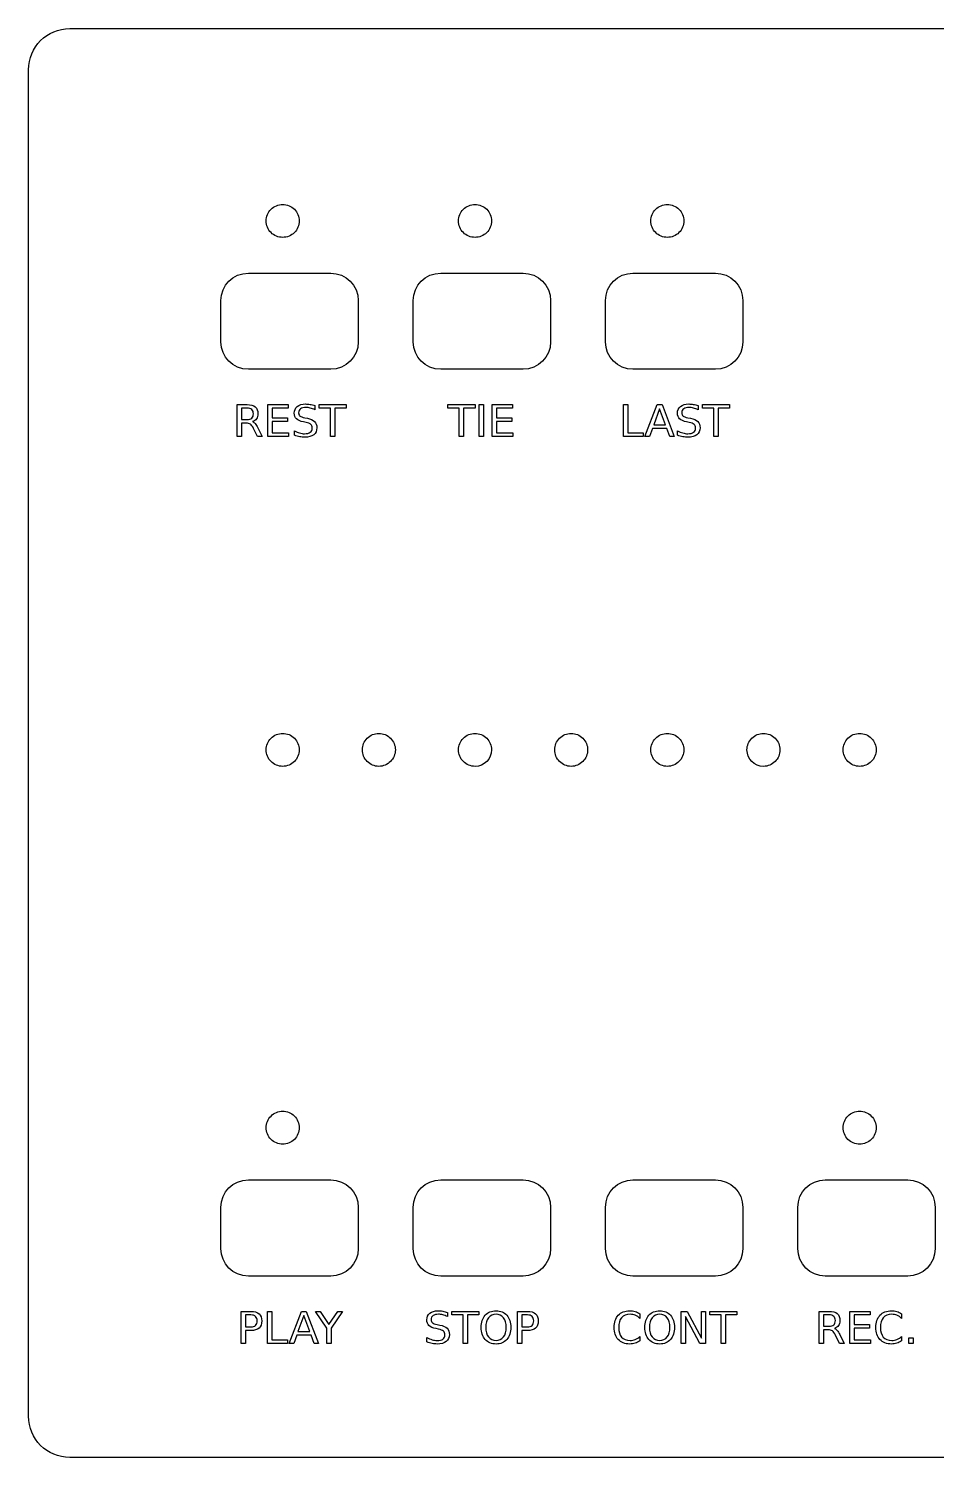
# Model space of a CAD drawing. Extents: x -26.2 to 26.2, y 9 to 43.9.
# Drawn here: x -26.21 to -4, y 8.99 to 43.93 of the extents above; entities that cross this region are included whole.
import ezdxf

# ---------------------------------------------------------------- set-up
doc = ezdxf.new("R2010")
doc.units = 0
doc.layers.get('0').update_dxf_attribs({"linetype": 'CONTINUOUS'})

msp = doc.modelspace()

# ---------------------------------------------------------------- linework, layer by layer
at = {"color": 7}
for p, q in [((-25.201562, 43.931417), (25.201562, 43.931417)), ((-25.201562, 43.931417), (-25.201562, 43.931417)), ((-26.209624, 9.993312), (-26.209624, 42.923354)), ((-19.590015, 39.227124), (-19.590015, 39.227124)), ((-14.885723, 39.227124), (-14.885723, 39.227124)), ((-10.181432, 39.227124), (-10.181432, 39.227124)), ((-20.833291, 37.950245), (-18.817166, 37.950245)), ((-20.833291, 37.950245), (-20.833291, 37.950245)), ((-16.129, 37.950245), (-14.112875, 37.950245)), ((-16.129, 37.950245), (-16.129, 37.950245)), ((-11.424709, 37.950245), (-9.408584, 37.950245)), ((-11.424709, 37.950245), (-11.424709, 37.950245)), ((-21.505333, 36.270141), (-21.505333, 37.278204)), ((-18.145125, 37.278204), (-18.145125, 36.270141)), ((-16.801042, 36.270141), (-16.801042, 37.278204)), ((-13.440833, 37.278204), (-13.440833, 36.270141)), ((-12.09675, 36.270141), (-12.09675, 37.278204)), ((-8.736542, 37.278204), (-8.736542, 36.270141)), ((-18.817166, 35.598099), (-20.833291, 35.598099)), ((-14.112875, 35.598099), (-16.129, 35.598099)), ((-9.408584, 35.598099), (-11.424709, 35.598099)), ((-21.103684, 33.951596), (-21.103684, 34.73547)), ((-21.103684, 34.73547), (-20.864269, 34.73547)), ((-20.997627, 34.648316), (-20.997627, 34.370049)), ((-20.864269, 34.648316), (-20.997627, 34.648316)), ((-20.356037, 34.735471), (-19.860406, 34.735471)), ((-20.356037, 33.951598), (-20.356037, 34.735471)), ((-19.860406, 34.646216), (-20.249981, 34.646216)), ((-20.249981, 34.646216), (-20.249981, 34.414151)), ((-19.860406, 34.735471), (-19.860406, 34.646216)), ((-19.205691, 34.70975), (-19.205691, 34.709745)), ((-19.205691, 34.709745), (-19.205691, 34.606313)), ((-19.101734, 34.735471), (-18.438618, 34.735471)), ((-19.101734, 34.646216), (-19.101734, 34.735471)), ((-18.823467, 34.646216), (-19.101734, 34.646216)), ((-18.823467, 33.951598), (-18.823467, 34.646216)), ((-18.438618, 34.646216), (-18.716885, 34.646216)), ((-18.716885, 34.646216), (-18.716885, 33.951598)), ((-18.438618, 34.735471), (-18.438618, 34.646216)), ((-15.951539, 34.735471), (-15.288423, 34.735471)), ((-15.951539, 34.646216), (-15.951539, 34.735471)), ((-15.673272, 34.646216), (-15.951539, 34.646216)), ((-15.673272, 33.951598), (-15.673272, 34.646216)), ((-15.288423, 34.646216), (-15.566691, 34.646216)), ((-15.566691, 34.646216), (-15.566691, 33.951598)), ((-15.288423, 34.735471), (-15.288423, 34.646216)), ((-15.185517, 34.735471), (-15.07946, 34.735471)), ((-15.185517, 33.951598), (-15.185517, 34.735471)), ((-15.07946, 34.735471), (-15.07946, 33.951598)), ((-14.868397, 34.735471), (-14.372766, 34.735471)), ((-14.868397, 33.951598), (-14.868397, 34.735471)), ((-14.372766, 34.646216), (-14.762341, 34.646216)), ((-14.762341, 34.646216), (-14.762341, 34.414151)), ((-14.372766, 34.735471), (-14.372766, 34.646216)), ((-11.660448, 34.735471), (-11.554391, 34.735471)), ((-11.660448, 33.951598), (-11.660448, 34.735471)), ((-11.554391, 34.735471), (-11.554391, 34.040853)), ((-11.13384, 33.951598), (-10.834571, 34.735471)), ((-10.774718, 34.63099), (-10.918577, 34.240891)), ((-10.834571, 34.735471), (-10.714339, 34.735471)), ((-10.630334, 34.240891), (-10.774718, 34.63099)), ((-10.714339, 34.735471), (-10.415595, 33.951598)), ((-9.831759, 34.70975), (-9.831759, 34.709745)), ((-9.831759, 34.709745), (-9.831759, 34.606313)), ((-9.727803, 34.735471), (-9.064687, 34.735471)), ((-9.727803, 34.646216), (-9.727803, 34.735471)), ((-9.449536, 34.646216), (-9.727803, 34.646216)), ((-9.449536, 33.951598), (-9.449536, 34.646216)), ((-9.064687, 34.646216), (-9.342954, 34.646216)), ((-9.342954, 34.646216), (-9.342954, 33.951598)), ((-9.064687, 34.735471), (-9.064687, 34.646216)), ((-20.997627, 34.370049), (-20.864269, 34.370049)), ((-20.88212, 34.282892), (-20.997627, 34.282892)), ((-20.997627, 34.282892), (-20.997627, 33.951596)), ((-20.73196, 34.319119), (-20.73196, 34.319121)), ((-20.249981, 34.414151), (-19.876682, 34.414151)), ((-19.876682, 34.324896), (-20.249981, 34.324896)), ((-20.249981, 34.324896), (-20.249981, 34.040853)), ((-19.876682, 34.414151), (-19.876682, 34.324896)), ((-19.420954, 34.299172), (-19.485533, 34.311774)), ((-19.454031, 34.413102), (-19.389977, 34.399976)), ((-14.762341, 34.414151), (-14.389043, 34.414151)), ((-14.389043, 34.324896), (-14.762341, 34.324896)), ((-14.762341, 34.324896), (-14.762341, 34.040853)), ((-14.389043, 34.414151), (-14.389043, 34.324896)), ((-10.047023, 34.299172), (-10.111602, 34.311774)), ((-10.0801, 34.413102), (-10.016046, 34.399976)), ((-20.997627, 33.951596), (-21.103684, 33.951596)), ((-20.607003, 33.951598), (-20.707284, 34.152685)), ((-20.493071, 33.951598), (-20.607003, 33.951598)), ((-20.600702, 34.165811), (-20.493071, 33.951598)), ((-19.850956, 33.951598), (-20.356037, 33.951598)), ((-20.249981, 34.040853), (-19.850956, 34.040853)), ((-19.850956, 34.040853), (-19.850956, 33.951598)), ((-19.707097, 33.986252), (-19.707097, 34.095458)), ((-18.716885, 33.951598), (-18.823467, 33.951598)), ((-15.566691, 33.951598), (-15.673272, 33.951598)), ((-15.07946, 33.951598), (-15.185517, 33.951598)), ((-14.363316, 33.951598), (-14.868397, 33.951598)), ((-14.762341, 34.040853), (-14.363316, 34.040853)), ((-14.363316, 34.040853), (-14.363316, 33.951598)), ((-11.172692, 33.951598), (-11.660448, 33.951598)), ((-11.554391, 34.040853), (-11.172692, 34.040853)), ((-11.172692, 34.040853), (-11.172692, 33.951598)), ((-11.022008, 33.951598), (-11.13384, 33.951598)), ((-10.950604, 34.152685), (-11.022008, 33.951598)), ((-10.597257, 34.152685), (-10.950604, 34.152685)), ((-10.918577, 34.240891), (-10.630334, 34.240891)), ((-10.525852, 33.951598), (-10.597257, 34.152685)), ((-10.415595, 33.951598), (-10.525852, 33.951598)), ((-10.333165, 33.986252), (-10.333165, 34.095458)), ((-9.342954, 33.951598), (-9.449536, 33.951598)), ((-19.590015, 26.290323), (-19.590015, 26.290323)), ((-17.23787, 26.290323), (-17.23787, 26.290323)), ((-14.885723, 26.290323), (-14.885723, 26.290323)), ((-12.533577, 26.290323), (-12.533577, 26.290323)), ((-10.181432, 26.290323), (-10.181432, 26.290323)), ((-7.829285, 26.290323), (-7.829285, 26.290323)), ((-5.47714, 26.290323), (-5.47714, 26.290323)), ((-19.590015, 17.04975), (-19.590015, 17.04975)), ((-5.47714, 17.04975), (-5.47714, 17.04975)), ((-20.833291, 15.77287), (-18.817166, 15.77287)), ((-20.833291, 15.77287), (-20.833291, 15.77287)), ((-16.129, 15.77287), (-14.112875, 15.77287)), ((-16.129, 15.77287), (-16.129, 15.77287)), ((-11.424709, 15.77287), (-9.408584, 15.77287)), ((-11.424709, 15.77287), (-11.424709, 15.77287)), ((-6.720417, 15.77287), (-4.704292, 15.77287)), ((-6.720417, 15.77287), (-6.720417, 15.77287)), ((-21.505333, 14.092766), (-21.505333, 15.100829)), ((-18.145125, 15.100829), (-18.145125, 14.092766)), ((-16.801042, 14.092766), (-16.801042, 15.100829)), ((-13.440833, 15.100829), (-13.440833, 14.092766)), ((-12.09675, 14.092766), (-12.09675, 15.100829)), ((-8.736542, 15.100829), (-8.736542, 14.092766)), ((-7.392459, 14.092766), (-7.392459, 15.100829)), ((-4.03225, 15.100829), (-4.03225, 14.092766)), ((-18.817166, 13.420724), (-20.833291, 13.420724)), ((-14.112875, 13.420724), (-16.129, 13.420724)), ((-9.408584, 13.420724), (-11.424709, 13.420724)), ((-4.704292, 13.420724), (-6.720417, 13.420724)), ((-21.010228, 12.558096), (-20.770813, 12.558096)), ((-21.010228, 11.774223), (-21.010228, 12.558096)), ((-20.904171, 12.470941), (-20.904171, 12.176398)), ((-20.770813, 12.470941), (-20.904171, 12.470941)), ((-20.361287, 12.558096), (-20.255231, 12.558096)), ((-20.361287, 11.774223), (-20.361287, 12.558096)), ((-20.255231, 12.558096), (-20.255231, 11.863478)), ((-19.83468, 11.774223), (-19.535411, 12.558096)), ((-19.475557, 12.453615), (-19.619416, 12.063516)), ((-19.535411, 12.558096), (-19.415179, 12.558096)), ((-19.331174, 12.063516), (-19.475557, 12.453615)), ((-19.415179, 12.558096), (-19.116435, 11.774223)), ((-19.19414, 12.558096), (-19.080208, 12.558096)), ((-18.916923, 12.147521), (-19.19414, 12.558096)), ((-19.080208, 12.558096), (-18.862845, 12.235726)), ((-18.862845, 12.235726), (-18.647056, 12.558096)), ((-18.533124, 12.558096), (-18.810341, 12.147521)), ((-18.647056, 12.558096), (-18.533124, 12.558096)), ((-16.211431, 12.235727), (-16.147377, 12.222601)), ((-15.96309, 12.532375), (-15.96309, 12.53237)), ((-15.96309, 12.53237), (-15.96309, 12.428938)), ((-15.859134, 12.558096), (-15.196018, 12.558096)), ((-15.859134, 12.468841), (-15.859134, 12.558096)), ((-15.580866, 12.468841), (-15.859134, 12.468841)), ((-15.580866, 11.774223), (-15.580866, 12.468841)), ((-15.196018, 12.468841), (-15.474285, 12.468841)), ((-15.474285, 12.468841), (-15.474285, 11.774223)), ((-15.196018, 12.558096), (-15.196018, 12.468841)), ((-14.774941, 12.572272), (-14.774941, 12.572272)), ((-14.774941, 12.486167), (-14.774941, 12.486167)), ((-14.246759, 12.558096), (-14.007344, 12.558096)), ((-14.246759, 11.774223), (-14.246759, 12.558096)), ((-14.140702, 12.470941), (-14.140702, 12.176398)), ((-14.007344, 12.470941), (-14.140702, 12.470941)), ((-11.254072, 12.497719), (-11.254072, 12.497718)), ((-11.254072, 12.497718), (-11.254072, 12.385886)), ((-10.771043, 12.572272), (-10.771043, 12.572272)), ((-10.771043, 12.486167), (-10.771043, 12.486167)), ((-10.24286, 12.558096), (-10.100051, 12.558096)), ((-10.24286, 11.774223), (-10.24286, 12.558096)), ((-9.792382, 11.774223), (-10.139953, 12.429988)), ((-10.139953, 12.429988), (-10.139953, 11.774223)), ((-10.100051, 12.558096), (-9.752479, 11.902331)), ((-9.752479, 11.902331), (-9.752479, 12.558096)), ((-9.752479, 12.558096), (-9.649573, 12.558096)), ((-9.649573, 12.558096), (-9.649573, 11.774223)), ((-9.547192, 12.558096), (-8.884076, 12.558096)), ((-9.547192, 12.468841), (-9.547192, 12.558096)), ((-9.268925, 12.468841), (-9.547192, 12.468841)), ((-9.268925, 11.774223), (-9.268925, 12.468841)), ((-8.884076, 12.468841), (-9.162343, 12.468841)), ((-9.162343, 12.468841), (-9.162343, 11.774223)), ((-8.884076, 12.558096), (-8.884076, 12.468841)), ((-6.867951, 11.774222), (-6.867951, 12.558095)), ((-6.867951, 12.558095), (-6.628536, 12.558095)), ((-6.761894, 12.470941), (-6.761894, 12.192674)), ((-6.628536, 12.470941), (-6.761894, 12.470941)), ((-6.120305, 12.558096), (-5.624674, 12.558096)), ((-6.120305, 11.774223), (-6.120305, 12.558096)), ((-5.624674, 12.468841), (-6.014248, 12.468841)), ((-6.014248, 12.468841), (-6.014248, 12.236776)), ((-6.014248, 12.236776), (-5.64095, 12.236776)), ((-5.64095, 12.236776), (-5.64095, 12.147521)), ((-5.624674, 12.558096), (-5.624674, 12.468841)), ((-4.852876, 12.497719), (-4.852876, 12.497718)), ((-4.852876, 12.497718), (-4.852876, 12.385886)), ((-20.904171, 12.176398), (-20.770813, 12.176398)), ((-20.770813, 12.089242), (-20.904171, 12.089242)), ((-20.904171, 12.089242), (-20.904171, 11.774223)), ((-19.651443, 11.97531), (-19.722848, 11.774223)), ((-19.298097, 11.97531), (-19.651443, 11.97531)), ((-19.619416, 12.063516), (-19.331174, 12.063516)), ((-19.226692, 11.774223), (-19.298097, 11.97531)), ((-18.916923, 11.774223), (-18.916923, 12.147521)), ((-18.810341, 12.147521), (-18.810341, 11.774223)), ((-16.464496, 11.808876), (-16.464496, 11.918083)), ((-16.178354, 12.121797), (-16.242932, 12.134399)), ((-14.140702, 12.176398), (-14.007344, 12.176398)), ((-14.007344, 12.089242), (-14.140702, 12.089242)), ((-14.140702, 12.089242), (-14.140702, 11.774223)), ((-11.254072, 11.945386), (-11.254072, 11.834604)), ((-6.761894, 12.192674), (-6.628536, 12.192674)), ((-6.646387, 12.105517), (-6.761894, 12.105517)), ((-6.761894, 12.105517), (-6.761894, 11.774222)), ((-6.496228, 12.141745), (-6.496228, 12.141746)), ((-6.37127, 11.774223), (-6.471551, 11.97531)), ((-6.36497, 11.988436), (-6.257338, 11.774223)), ((-5.64095, 12.147521), (-6.014248, 12.147521)), ((-6.014248, 12.147521), (-6.014248, 11.863478)), ((-4.852876, 11.945386), (-4.852876, 11.834604)), ((-4.678565, 11.907581), (-4.567783, 11.907581)), ((-4.678565, 11.774223), (-4.678565, 11.907581)), ((-4.567783, 11.907581), (-4.567783, 11.774223)), ((-20.904171, 11.774223), (-21.010228, 11.774223)), ((-19.873532, 11.774223), (-20.361287, 11.774223)), ((-20.255231, 11.863478), (-19.873532, 11.863478)), ((-19.873532, 11.863478), (-19.873532, 11.774223)), ((-19.722848, 11.774223), (-19.83468, 11.774223)), ((-19.116435, 11.774223), (-19.226692, 11.774223)), ((-18.810341, 11.774223), (-18.916923, 11.774223)), ((-15.474285, 11.774223), (-15.580866, 11.774223)), ((-14.140702, 11.774223), (-14.246759, 11.774223)), ((-10.139953, 11.774223), (-10.24286, 11.774223)), ((-9.649573, 11.774223), (-9.792382, 11.774223)), ((-9.162343, 11.774223), (-9.268925, 11.774223)), ((-6.761894, 11.774222), (-6.867951, 11.774222)), ((-6.257338, 11.774223), (-6.37127, 11.774223)), ((-5.615223, 11.774223), (-6.120305, 11.774223)), ((-6.014248, 11.863478), (-5.615223, 11.863478)), ((-5.615223, 11.863478), (-5.615223, 11.774223)), ((-4.567783, 11.774223), (-4.678565, 11.774223)), ((25.201562, 8.98525), (-25.201562, 8.98525))]:
    msp.add_line(p, q, dxfattribs=at)
for points in [[(-26.209624, 42.923354), (-26.209624, 43.481821), (-25.760029, 43.931417), (-25.201562, 43.931417)], [(-20.396465, 39.227124), (-20.396465, 39.334066), (-20.353983, 39.436628), (-20.278363, 39.512248)], [(-20.278363, 39.512248), (-20.202744, 39.587867), (-20.100182, 39.630349), (-19.99324, 39.630349)], [(-19.99324, 39.630349), (-19.886298, 39.630349), (-19.783736, 39.587867), (-19.708117, 39.512248)], [(-19.708117, 39.512248), (-19.632498, 39.436628), (-19.590015, 39.334066), (-19.590015, 39.227124)], [(-15.692173, 39.227124), (-15.692173, 39.334066), (-15.64969, 39.436628), (-15.574071, 39.512248)], [(-15.574071, 39.512248), (-15.498452, 39.587867), (-15.39589, 39.630349), (-15.288948, 39.630349)], [(-15.288948, 39.630349), (-15.182006, 39.630349), (-15.079444, 39.587867), (-15.003825, 39.512248)], [(-15.003825, 39.512248), (-14.928205, 39.436628), (-14.885723, 39.334066), (-14.885723, 39.227124)], [(-10.987882, 39.227124), (-10.987882, 39.334066), (-10.945399, 39.436628), (-10.86978, 39.512248)], [(-10.86978, 39.512248), (-10.79416, 39.587867), (-10.691598, 39.630349), (-10.584657, 39.630349)], [(-10.584657, 39.630349), (-10.477715, 39.630349), (-10.375153, 39.587867), (-10.299533, 39.512248)], [(-10.299533, 39.512248), (-10.223914, 39.436628), (-10.181432, 39.334066), (-10.181432, 39.227124)], [(-20.278363, 38.942001), (-20.353983, 39.017621), (-20.396465, 39.120183), (-20.396465, 39.227124)], [(-19.590015, 39.227124), (-19.590015, 39.120183), (-19.632498, 39.017621), (-19.708117, 38.942001)], [(-15.574071, 38.942001), (-15.64969, 39.017621), (-15.692173, 39.120183), (-15.692173, 39.227124)], [(-14.885723, 39.227124), (-14.885723, 39.120183), (-14.928205, 39.017621), (-15.003825, 38.942001)], [(-10.86978, 38.942001), (-10.945399, 39.017621), (-10.987882, 39.120183), (-10.987882, 39.227124)], [(-10.181432, 39.227124), (-10.181432, 39.120183), (-10.223914, 39.017621), (-10.299533, 38.942001)], [(-19.99324, 38.823899), (-20.100182, 38.823899), (-20.202744, 38.866382), (-20.278363, 38.942001)], [(-19.708117, 38.942001), (-19.783736, 38.866382), (-19.886298, 38.823899), (-19.99324, 38.823899)], [(-15.288948, 38.823899), (-15.39589, 38.823899), (-15.498452, 38.866382), (-15.574071, 38.942001)], [(-15.003825, 38.942001), (-15.079444, 38.866382), (-15.182006, 38.823899), (-15.288948, 38.823899)], [(-10.584657, 38.823899), (-10.691598, 38.823899), (-10.79416, 38.866382), (-10.86978, 38.942001)], [(-10.299533, 38.942001), (-10.375153, 38.866382), (-10.477715, 38.823899), (-10.584657, 38.823899)], [(-21.505333, 37.278204), (-21.505333, 37.650515), (-21.205602, 37.950245), (-20.833291, 37.950245)], [(-18.817166, 37.950245), (-18.444855, 37.950245), (-18.145125, 37.650515), (-18.145125, 37.278204)], [(-16.801042, 37.278204), (-16.801042, 37.650515), (-16.501311, 37.950245), (-16.129, 37.950245)], [(-14.112875, 37.950245), (-13.740564, 37.950245), (-13.440833, 37.650515), (-13.440833, 37.278204)], [(-12.09675, 37.278204), (-12.09675, 37.650515), (-11.79702, 37.950245), (-11.424709, 37.950245)], [(-9.408584, 37.950245), (-9.036273, 37.950245), (-8.736542, 37.650515), (-8.736542, 37.278204)], [(-20.833291, 35.598099), (-21.205602, 35.598099), (-21.505333, 35.89783), (-21.505333, 36.270141)], [(-18.145125, 36.270141), (-18.145125, 35.89783), (-18.444855, 35.598099), (-18.817166, 35.598099)], [(-16.129, 35.598099), (-16.501311, 35.598099), (-16.801042, 35.89783), (-16.801042, 36.270141)], [(-13.440833, 36.270141), (-13.440833, 35.89783), (-13.740564, 35.598099), (-14.112875, 35.598099)], [(-11.424709, 35.598099), (-11.79702, 35.598099), (-12.09675, 35.89783), (-12.09675, 36.270141)], [(-8.736542, 36.270141), (-8.736542, 35.89783), (-9.036273, 35.598099), (-9.408584, 35.598099)], [(-20.864269, 34.73547), (-20.774663, 34.73547), (-20.707809, 34.716744), (-20.663706, 34.679292)], [(-20.748762, 34.613139), (-20.774663, 34.63659), (-20.813166, 34.648316), (-20.864269, 34.648316)], [(-20.709384, 34.509707), (-20.709384, 34.55556), (-20.72251, 34.590037), (-20.748762, 34.613139)], [(-20.663706, 34.679292), (-20.619603, 34.641839), (-20.597552, 34.585311), (-20.597552, 34.509706)], [(-19.710247, 34.525987), (-19.710247, 34.595292), (-19.685921, 34.649895), (-19.637268, 34.689797)], [(-19.637268, 34.689797), (-19.588265, 34.7297), (-19.520885, 34.749651), (-19.43513, 34.749651)], [(-19.556938, 34.62994), (-19.58809, 34.607539), (-19.603665, 34.575687), (-19.603665, 34.534384)], [(-19.423054, 34.663542), (-19.480808, 34.663542), (-19.525436, 34.652342), (-19.556938, 34.62994)], [(-19.43513, 34.749651), (-19.398378, 34.749651), (-19.360925, 34.746326), (-19.322773, 34.739676)], [(-19.319623, 34.649366), (-19.355325, 34.658817), (-19.389802, 34.663542), (-19.423054, 34.663542)], [(-19.322773, 34.739676), (-19.284621, 34.733026), (-19.245593, 34.723051), (-19.205691, 34.70975)], [(-19.205691, 34.606313), (-19.245943, 34.625564), (-19.283921, 34.639915), (-19.319623, 34.649366)], [(-10.336315, 34.525987), (-10.336315, 34.595292), (-10.311989, 34.649895), (-10.263336, 34.689797)], [(-10.263336, 34.689797), (-10.214333, 34.7297), (-10.146954, 34.749651), (-10.061198, 34.749651)], [(-10.183006, 34.62994), (-10.214158, 34.607539), (-10.229734, 34.575687), (-10.229734, 34.534384)], [(-10.049123, 34.663542), (-10.106876, 34.663542), (-10.151504, 34.652342), (-10.183006, 34.62994)], [(-10.061198, 34.749651), (-10.024446, 34.749651), (-9.986994, 34.746326), (-9.948842, 34.739676)], [(-9.945691, 34.649366), (-9.981394, 34.658817), (-10.015871, 34.663542), (-10.049123, 34.663542)], [(-9.948842, 34.739676), (-9.910689, 34.733026), (-9.871662, 34.723051), (-9.831759, 34.70975)], [(-9.831759, 34.606313), (-9.872012, 34.625564), (-9.909989, 34.639915), (-9.945691, 34.649366)], [(-20.782889, 34.257167), (-20.80704, 34.274317), (-20.840117, 34.282892), (-20.88212, 34.282892)], [(-20.864269, 34.370049), (-20.813166, 34.370049), (-20.774663, 34.381774), (-20.748762, 34.405226)], [(-20.707284, 34.152685), (-20.733186, 34.205188), (-20.758387, 34.240016), (-20.782889, 34.257167)], [(-20.748762, 34.405226), (-20.72251, 34.429027), (-20.709384, 34.463855), (-20.709384, 34.509707)], [(-20.632204, 34.386848), (-20.654956, 34.354296), (-20.688208, 34.33172), (-20.73196, 34.319119)], [(-20.73196, 34.319121), (-20.709209, 34.311419), (-20.687158, 34.294968), (-20.665806, 34.269767)], [(-20.665806, 34.269767), (-20.644105, 34.244566), (-20.622404, 34.209914), (-20.600702, 34.165811)], [(-20.597552, 34.509706), (-20.597552, 34.460353), (-20.609103, 34.4194), (-20.632204, 34.386848)], [(-19.657219, 34.385804), (-19.692571, 34.419406), (-19.710247, 34.466133), (-19.710247, 34.525987)], [(-19.485533, 34.311774), (-19.564638, 34.327525), (-19.621867, 34.352202), (-19.657219, 34.385804)], [(-19.603665, 34.534384), (-19.603665, 34.499732), (-19.59334, 34.473481), (-19.572689, 34.455629)], [(-19.572689, 34.455629), (-19.551687, 34.438128), (-19.512135, 34.423952), (-19.454031, 34.413102)], [(-19.304922, 34.250344), (-19.328374, 34.272045), (-19.367051, 34.288321), (-19.420954, 34.299172)], [(-19.389977, 34.399976), (-19.310872, 34.384925), (-19.252594, 34.358323), (-19.215142, 34.320171)], [(-19.26922, 34.160038), (-19.26922, 34.198541), (-19.281121, 34.228643), (-19.304922, 34.250344)], [(-19.215142, 34.320171), (-19.177339, 34.282369), (-19.158438, 34.231616), (-19.158438, 34.167912)], [(-10.283287, 34.385804), (-10.318639, 34.419406), (-10.336315, 34.466133), (-10.336315, 34.525987)], [(-10.111602, 34.311774), (-10.190707, 34.327525), (-10.247935, 34.352202), (-10.283287, 34.385804)], [(-10.229734, 34.534384), (-10.229734, 34.499732), (-10.219408, 34.473481), (-10.198757, 34.455629)], [(-10.198757, 34.455629), (-10.177756, 34.438128), (-10.138203, 34.423952), (-10.0801, 34.413102)], [(-9.93099, 34.250344), (-9.954442, 34.272045), (-9.993119, 34.288321), (-10.047023, 34.299172)], [(-10.016046, 34.399976), (-9.936941, 34.384925), (-9.878662, 34.358323), (-9.84121, 34.320171)], [(-9.895288, 34.160038), (-9.895288, 34.198541), (-9.907189, 34.228643), (-9.93099, 34.250344)], [(-9.84121, 34.320171), (-9.803407, 34.282369), (-9.784506, 34.231616), (-9.784506, 34.167912)], [(-19.707097, 34.095458), (-19.664044, 34.071307), (-19.621867, 34.053106), (-19.580564, 34.040855)], [(-19.577414, 33.948974), (-19.619066, 33.957376), (-19.662294, 33.969802), (-19.707097, 33.986252)], [(-19.580564, 34.040855), (-19.539262, 34.028605), (-19.498659, 34.02248), (-19.458757, 34.02248)], [(-19.458757, 33.936372), (-19.495859, 33.936372), (-19.535411, 33.940573), (-19.577414, 33.948974)], [(-19.458757, 34.02248), (-19.398203, 34.02248), (-19.351475, 34.03438), (-19.318573, 34.058182)], [(-19.235093, 33.995176), (-19.285846, 33.955973), (-19.3604, 33.936372), (-19.458757, 33.936372)], [(-19.318573, 34.058182), (-19.285671, 34.081983), (-19.26922, 34.115936), (-19.26922, 34.160038)], [(-19.158438, 34.167912), (-19.158438, 34.091957), (-19.183989, 34.034378), (-19.235093, 33.995176)], [(-10.333165, 34.095458), (-10.290113, 34.071307), (-10.247935, 34.053106), (-10.206633, 34.040855)], [(-10.203482, 33.948974), (-10.245135, 33.957376), (-10.288363, 33.969802), (-10.333165, 33.986252)], [(-10.206633, 34.040855), (-10.16533, 34.028605), (-10.124727, 34.02248), (-10.084825, 34.02248)], [(-10.084825, 33.936372), (-10.121927, 33.936372), (-10.16148, 33.940573), (-10.203482, 33.948974)], [(-10.084825, 34.02248), (-10.024271, 34.02248), (-9.977543, 34.03438), (-9.944641, 34.058182)], [(-9.861161, 33.995176), (-9.911914, 33.955973), (-9.986469, 33.936372), (-10.084825, 33.936372)], [(-9.944641, 34.058182), (-9.911739, 34.081983), (-9.895288, 34.115936), (-9.895288, 34.160038)], [(-9.784506, 34.167912), (-9.784506, 34.091957), (-9.810058, 34.034378), (-9.861161, 33.995176)], [(-20.396465, 26.290323), (-20.396465, 26.397265), (-20.353983, 26.499827), (-20.278363, 26.575446)], [(-20.278363, 26.575446), (-20.202744, 26.651065), (-20.100182, 26.693548), (-19.99324, 26.693548)], [(-19.99324, 26.693548), (-19.886298, 26.693548), (-19.783736, 26.651065), (-19.708117, 26.575446)], [(-19.708117, 26.575446), (-19.632498, 26.499827), (-19.590015, 26.397265), (-19.590015, 26.290323)], [(-18.04432, 26.290323), (-18.04432, 26.397265), (-18.001837, 26.499827), (-17.926218, 26.575446)], [(-17.926218, 26.575446), (-17.850598, 26.651065), (-17.748036, 26.693548), (-17.641095, 26.693548)], [(-17.641095, 26.693548), (-17.534153, 26.693548), (-17.431591, 26.651065), (-17.355971, 26.575446)], [(-17.355971, 26.575446), (-17.280352, 26.499827), (-17.23787, 26.397265), (-17.23787, 26.290323)], [(-15.692173, 26.290323), (-15.692173, 26.397265), (-15.64969, 26.499827), (-15.574071, 26.575446)], [(-15.574071, 26.575446), (-15.498452, 26.651065), (-15.39589, 26.693548), (-15.288948, 26.693548)], [(-15.288948, 26.693548), (-15.182006, 26.693548), (-15.079444, 26.651065), (-15.003825, 26.575446)], [(-15.003825, 26.575446), (-14.928205, 26.499827), (-14.885723, 26.397265), (-14.885723, 26.290323)], [(-13.340027, 26.290323), (-13.340027, 26.397265), (-13.297545, 26.499827), (-13.221925, 26.575446)], [(-13.221925, 26.575446), (-13.146306, 26.651066), (-13.043744, 26.693548), (-12.936802, 26.693548)], [(-12.936802, 26.693548), (-12.82986, 26.693548), (-12.727298, 26.651065), (-12.651679, 26.575446)], [(-12.651679, 26.575446), (-12.57606, 26.499827), (-12.533577, 26.397265), (-12.533577, 26.290323)], [(-10.987882, 26.290323), (-10.987882, 26.397265), (-10.945399, 26.499827), (-10.86978, 26.575446)], [(-10.86978, 26.575446), (-10.79416, 26.651065), (-10.691598, 26.693548), (-10.584657, 26.693548)], [(-10.584657, 26.693548), (-10.477715, 26.693548), (-10.375153, 26.651065), (-10.299533, 26.575446)], [(-10.299533, 26.575446), (-10.223914, 26.499827), (-10.181432, 26.397265), (-10.181432, 26.290323)], [(-8.635735, 26.290323), (-8.635735, 26.397265), (-8.593253, 26.499827), (-8.517634, 26.575446)], [(-8.517634, 26.575446), (-8.442014, 26.651065), (-8.339452, 26.693548), (-8.23251, 26.693548)], [(-8.23251, 26.693548), (-8.125568, 26.693548), (-8.023007, 26.651065), (-7.947387, 26.575446)], [(-7.947387, 26.575446), (-7.871768, 26.499827), (-7.829285, 26.397265), (-7.829285, 26.290323)], [(-6.28359, 26.290323), (-6.28359, 26.397265), (-6.241107, 26.499827), (-6.165488, 26.575446)], [(-6.165488, 26.575446), (-6.089868, 26.651065), (-5.987307, 26.693548), (-5.880365, 26.693548)], [(-5.880365, 26.693548), (-5.773423, 26.693548), (-5.670861, 26.651065), (-5.595241, 26.575446)], [(-5.595241, 26.575446), (-5.519622, 26.499827), (-5.47714, 26.397265), (-5.47714, 26.290323)], [(-20.278363, 26.0052), (-20.353983, 26.080819), (-20.396465, 26.183381), (-20.396465, 26.290323)], [(-19.590015, 26.290323), (-19.590015, 26.183381), (-19.632498, 26.080819), (-19.708117, 26.0052)], [(-17.926218, 26.0052), (-18.001837, 26.080819), (-18.04432, 26.183381), (-18.04432, 26.290323)], [(-17.23787, 26.290323), (-17.23787, 26.183381), (-17.280352, 26.080819), (-17.355971, 26.0052)], [(-15.574071, 26.0052), (-15.64969, 26.080819), (-15.692173, 26.183381), (-15.692173, 26.290323)], [(-14.885723, 26.290323), (-14.885723, 26.067628), (-15.066253, 25.887098), (-15.288948, 25.887098)], [(-13.221925, 26.0052), (-13.297545, 26.080819), (-13.340027, 26.183381), (-13.340027, 26.290323)], [(-12.533577, 26.290323), (-12.533577, 26.183381), (-12.57606, 26.080819), (-12.651679, 26.0052)], [(-10.86978, 26.0052), (-10.945399, 26.080819), (-10.987882, 26.183381), (-10.987882, 26.290323)], [(-10.181432, 26.290323), (-10.181432, 26.183381), (-10.223914, 26.080819), (-10.299533, 26.0052)], [(-8.23251, 25.887098), (-8.455205, 25.887098), (-8.635735, 26.067628), (-8.635735, 26.290323)], [(-7.829285, 26.290323), (-7.829285, 26.183381), (-7.871768, 26.080819), (-7.947387, 26.0052)], [(-6.165488, 26.0052), (-6.241107, 26.080819), (-6.28359, 26.183381), (-6.28359, 26.290323)], [(-5.47714, 26.290323), (-5.47714, 26.183381), (-5.519622, 26.080819), (-5.595241, 26.0052)], [(-19.99324, 25.887098), (-20.100182, 25.887098), (-20.202744, 25.92958), (-20.278363, 26.0052)], [(-19.708117, 26.0052), (-19.783736, 25.92958), (-19.886298, 25.887098), (-19.99324, 25.887098)], [(-17.641095, 25.887098), (-17.748036, 25.887098), (-17.850598, 25.92958), (-17.926218, 26.0052)], [(-17.355971, 26.0052), (-17.431591, 25.92958), (-17.534153, 25.887098), (-17.641095, 25.887098)], [(-15.288948, 25.887098), (-15.39589, 25.887098), (-15.498452, 25.92958), (-15.574071, 26.0052)], [(-12.936802, 25.887098), (-13.043744, 25.887098), (-13.146306, 25.92958), (-13.221925, 26.0052)], [(-12.651679, 26.0052), (-12.727298, 25.92958), (-12.82986, 25.887098), (-12.936802, 25.887098)], [(-10.584657, 25.887098), (-10.691598, 25.887098), (-10.79416, 25.92958), (-10.86978, 26.0052)], [(-10.299533, 26.0052), (-10.375153, 25.92958), (-10.477715, 25.887098), (-10.584657, 25.887098)], [(-7.947387, 26.0052), (-8.023007, 25.92958), (-8.125568, 25.887098), (-8.23251, 25.887098)], [(-5.880365, 25.887098), (-5.987307, 25.887098), (-6.089868, 25.92958), (-6.165488, 26.0052)], [(-5.595241, 26.0052), (-5.670861, 25.92958), (-5.773423, 25.887098), (-5.880365, 25.887098)], [(-20.396465, 17.04975), (-20.396465, 17.156692), (-20.353983, 17.259254), (-20.278363, 17.334873)], [(-20.278363, 17.334873), (-20.202744, 17.410492), (-20.100182, 17.452975), (-19.99324, 17.452975)], [(-19.99324, 17.452975), (-19.886298, 17.452975), (-19.783736, 17.410492), (-19.708117, 17.334873)], [(-19.708117, 17.334873), (-19.632498, 17.259254), (-19.590015, 17.156692), (-19.590015, 17.04975)], [(-6.28359, 17.04975), (-6.28359, 17.156692), (-6.241107, 17.259254), (-6.165488, 17.334873)], [(-6.165488, 17.334873), (-6.089868, 17.410492), (-5.987307, 17.452975), (-5.880365, 17.452975)], [(-5.880365, 17.452975), (-5.773423, 17.452975), (-5.670861, 17.410492), (-5.595241, 17.334873)], [(-5.595241, 17.334873), (-5.519622, 17.259254), (-5.47714, 17.156692), (-5.47714, 17.04975)], [(-20.278363, 16.764627), (-20.353983, 16.840246), (-20.396465, 16.942808), (-20.396465, 17.04975)], [(-19.590015, 17.04975), (-19.590015, 16.942808), (-19.632498, 16.840246), (-19.708117, 16.764627)], [(-6.165488, 16.764627), (-6.241107, 16.840246), (-6.28359, 16.942808), (-6.28359, 17.04975)], [(-5.47714, 17.04975), (-5.47714, 16.942808), (-5.519622, 16.840246), (-5.595241, 16.764627)], [(-19.99324, 16.646525), (-20.100182, 16.646525), (-20.202744, 16.689007), (-20.278363, 16.764627)], [(-19.708117, 16.764627), (-19.783736, 16.689007), (-19.886298, 16.646525), (-19.99324, 16.646525)], [(-5.880365, 16.646525), (-5.987307, 16.646525), (-6.089868, 16.689007), (-6.165488, 16.764627)], [(-5.595241, 16.764627), (-5.670861, 16.689007), (-5.773423, 16.646525), (-5.880365, 16.646525)], [(-21.505333, 15.100829), (-21.505333, 15.47314), (-21.205602, 15.77287), (-20.833291, 15.77287)], [(-18.817166, 15.77287), (-18.444855, 15.77287), (-18.145125, 15.47314), (-18.145125, 15.100829)], [(-16.801042, 15.100829), (-16.801042, 15.47314), (-16.501311, 15.77287), (-16.129, 15.77287)], [(-14.112875, 15.77287), (-13.740564, 15.77287), (-13.440833, 15.47314), (-13.440833, 15.100829)], [(-12.09675, 15.100829), (-12.09675, 15.47314), (-11.79702, 15.77287), (-11.424709, 15.77287)], [(-9.408584, 15.77287), (-9.036273, 15.77287), (-8.736542, 15.47314), (-8.736542, 15.100829)], [(-7.392459, 15.100829), (-7.392459, 15.47314), (-7.092728, 15.77287), (-6.720417, 15.77287)], [(-4.704292, 15.77287), (-4.331981, 15.77287), (-4.03225, 15.47314), (-4.03225, 15.100829)], [(-20.833291, 13.420724), (-21.205602, 13.420724), (-21.505333, 13.720455), (-21.505333, 14.092766)], [(-18.145125, 14.092766), (-18.145125, 13.720455), (-18.444855, 13.420724), (-18.817166, 13.420724)], [(-16.129, 13.420724), (-16.501311, 13.420724), (-16.801042, 13.720455), (-16.801042, 14.092766)], [(-13.440833, 14.092766), (-13.440833, 13.720455), (-13.740564, 13.420724), (-14.112875, 13.420724)], [(-11.424709, 13.420724), (-11.79702, 13.420724), (-12.09675, 13.720455), (-12.09675, 14.092766)], [(-8.736542, 14.092766), (-8.736542, 13.720455), (-9.036273, 13.420724), (-9.408584, 13.420724)], [(-6.720417, 13.420724), (-7.092728, 13.420724), (-7.392459, 13.720455), (-7.392459, 14.092766)], [(-4.03225, 14.092766), (-4.03225, 13.720455), (-4.331981, 13.420724), (-4.704292, 13.420724)], [(-20.770813, 12.558096), (-20.682958, 12.558096), (-20.616628, 12.538145), (-20.571826, 12.498243)], [(-20.656356, 12.432614), (-20.683307, 12.458165), (-20.72146, 12.470941), (-20.770813, 12.470941)], [(-20.615928, 12.323932), (-20.615928, 12.370835), (-20.629404, 12.407062), (-20.656356, 12.432614)], [(-20.656356, 12.214725), (-20.629404, 12.240277), (-20.615928, 12.276679), (-20.615928, 12.323932)], [(-20.571826, 12.498243), (-20.526673, 12.45869), (-20.504096, 12.400587), (-20.504096, 12.323932)], [(-20.504096, 12.323932), (-20.504096, 12.246577), (-20.526673, 12.188123), (-20.571826, 12.148571)], [(-16.467647, 12.348612), (-16.467647, 12.417916), (-16.44332, 12.47252), (-16.394667, 12.512422)], [(-16.414618, 12.208429), (-16.44997, 12.242031), (-16.467647, 12.288758), (-16.467647, 12.348612)], [(-16.394667, 12.512422), (-16.345664, 12.552325), (-16.278285, 12.572276), (-16.192529, 12.572276)], [(-16.314337, 12.452565), (-16.345489, 12.430164), (-16.361065, 12.398312), (-16.361065, 12.35701)], [(-16.361065, 12.35701), (-16.361065, 12.322357), (-16.350739, 12.296106), (-16.330088, 12.278255)], [(-16.330088, 12.278255), (-16.309087, 12.260753), (-16.269534, 12.246577), (-16.211431, 12.235727)], [(-16.180454, 12.486167), (-16.238207, 12.486167), (-16.282835, 12.474967), (-16.314337, 12.452565)], [(-16.192529, 12.572276), (-16.155777, 12.572276), (-16.118325, 12.568951), (-16.080172, 12.562301)], [(-16.077022, 12.471991), (-16.112725, 12.481442), (-16.147202, 12.486167), (-16.180454, 12.486167)], [(-16.080172, 12.562301), (-16.04202, 12.555651), (-16.002993, 12.545676), (-15.96309, 12.532375)], [(-15.96309, 12.428938), (-16.003343, 12.44819), (-16.04132, 12.462541), (-16.077022, 12.471991)], [(-15.138264, 12.165372), (-15.138264, 12.28928), (-15.105362, 12.387986), (-15.039558, 12.46149)], [(-15.039558, 12.46149), (-14.973404, 12.535345), (-14.885198, 12.572272), (-14.774941, 12.572272)], [(-14.958703, 12.400062), (-15.003856, 12.342658), (-15.026432, 12.264428), (-15.026432, 12.165372)], [(-14.774941, 12.486167), (-14.851946, 12.486167), (-14.9132, 12.457465), (-14.958703, 12.400062)], [(-14.774941, 12.572272), (-14.665035, 12.572272), (-14.577179, 12.535345), (-14.511375, 12.46149)], [(-14.59223, 12.400062), (-14.637033, 12.457465), (-14.697937, 12.486167), (-14.774941, 12.486167)], [(-14.524501, 12.165372), (-14.524501, 12.264428), (-14.547077, 12.342658), (-14.59223, 12.400062)], [(-14.511375, 12.46149), (-14.445571, 12.387986), (-14.412669, 12.28928), (-14.412669, 12.165372)], [(-14.007344, 12.558096), (-13.919488, 12.558096), (-13.853159, 12.538145), (-13.808357, 12.498243)], [(-13.892887, 12.432614), (-13.919838, 12.458165), (-13.957991, 12.470941), (-14.007344, 12.470941)], [(-13.852459, 12.323932), (-13.852459, 12.370835), (-13.865935, 12.407062), (-13.892887, 12.432614)], [(-13.892887, 12.214725), (-13.865935, 12.240277), (-13.852459, 12.276679), (-13.852459, 12.323932)], [(-13.808357, 12.498243), (-13.763204, 12.45869), (-13.740627, 12.400587), (-13.740627, 12.323932)], [(-13.740627, 12.323932), (-13.740627, 12.246577), (-13.763204, 12.188123), (-13.808357, 12.148571)], [(-11.886212, 12.165374), (-11.886212, 12.291382), (-11.852085, 12.390613), (-11.78383, 12.463067)], [(-11.78383, 12.463067), (-11.715576, 12.535872), (-11.62212, 12.572274), (-11.503463, 12.572274)], [(-11.702975, 12.402688), (-11.750578, 12.348085), (-11.77438, 12.26898), (-11.77438, 12.165373)], [(-11.497163, 12.485118), (-11.586768, 12.485118), (-11.655372, 12.457641), (-11.702975, 12.402688)], [(-11.503463, 12.572274), (-11.45656, 12.572274), (-11.412457, 12.565974), (-11.371155, 12.553372)], [(-11.36853, 12.46044), (-11.408782, 12.476892), (-11.45166, 12.485118), (-11.497163, 12.485118)], [(-11.371155, 12.553372), (-11.329502, 12.541122), (-11.290475, 12.522571), (-11.254072, 12.497719)], [(-11.254072, 12.385886), (-11.289775, 12.419138), (-11.327927, 12.443989), (-11.36853, 12.46044)], [(-11.134365, 12.165372), (-11.134365, 12.28928), (-11.101463, 12.387986), (-11.035659, 12.46149)], [(-11.035659, 12.46149), (-10.969505, 12.535345), (-10.881299, 12.572272), (-10.771043, 12.572272)], [(-10.954804, 12.400062), (-10.999957, 12.342658), (-11.022533, 12.264428), (-11.022533, 12.165372)], [(-10.771043, 12.486167), (-10.848047, 12.486167), (-10.909301, 12.457465), (-10.954804, 12.400062)], [(-10.771043, 12.572272), (-10.661136, 12.572272), (-10.57328, 12.535345), (-10.507476, 12.46149)], [(-10.588331, 12.400062), (-10.633134, 12.457465), (-10.694038, 12.486167), (-10.771043, 12.486167)], [(-10.520602, 12.165372), (-10.520602, 12.264428), (-10.543178, 12.342658), (-10.588331, 12.400062)], [(-10.507476, 12.46149), (-10.441672, 12.387986), (-10.40877, 12.28928), (-10.40877, 12.165372)], [(-6.628536, 12.558095), (-6.538931, 12.558095), (-6.472076, 12.539369), (-6.427974, 12.501917)], [(-6.513029, 12.435764), (-6.53893, 12.459215), (-6.577433, 12.470941), (-6.628536, 12.470941)], [(-6.473651, 12.332332), (-6.473651, 12.378185), (-6.486777, 12.412662), (-6.513029, 12.435764)], [(-6.513029, 12.227851), (-6.486777, 12.251652), (-6.473651, 12.28648), (-6.473651, 12.332332)], [(-6.427974, 12.501917), (-6.383871, 12.464464), (-6.361819, 12.407936), (-6.361819, 12.332331)], [(-6.361819, 12.332331), (-6.361819, 12.282978), (-6.37337, 12.242026), (-6.396472, 12.209474)], [(-5.485015, 12.165374), (-5.485015, 12.291382), (-5.450888, 12.390613), (-5.382634, 12.463067)], [(-5.382634, 12.463067), (-5.31438, 12.535872), (-5.220924, 12.572274), (-5.102266, 12.572274)], [(-5.301779, 12.402688), (-5.349382, 12.348085), (-5.373183, 12.26898), (-5.373183, 12.165373)], [(-5.095966, 12.485118), (-5.185572, 12.485118), (-5.254176, 12.457641), (-5.301779, 12.402688)], [(-5.102266, 12.572274), (-5.055363, 12.572274), (-5.011261, 12.565974), (-4.969958, 12.553372)], [(-4.967333, 12.46044), (-5.007585, 12.476892), (-5.050463, 12.485118), (-5.095966, 12.485118)], [(-4.969958, 12.553372), (-4.928306, 12.541122), (-4.889278, 12.522571), (-4.852876, 12.497719)], [(-4.852876, 12.385886), (-4.888578, 12.419138), (-4.926731, 12.443989), (-4.967333, 12.46044)], [(-20.770813, 12.176398), (-20.72146, 12.176398), (-20.683307, 12.189174), (-20.656356, 12.214725)], [(-20.571826, 12.148571), (-20.616628, 12.109018), (-20.682958, 12.089242), (-20.770813, 12.089242)], [(-16.464496, 11.918083), (-16.421444, 11.893932), (-16.379266, 11.875731), (-16.337963, 11.86348)], [(-16.242932, 12.134399), (-16.322037, 12.15015), (-16.379266, 12.174827), (-16.414618, 12.208429)], [(-16.062321, 12.072969), (-16.085773, 12.09467), (-16.12445, 12.110946), (-16.178354, 12.121797)], [(-16.147377, 12.222601), (-16.068272, 12.20755), (-16.009993, 12.180948), (-15.972541, 12.142796)], [(-16.075972, 11.880807), (-16.04307, 11.904608), (-16.026619, 11.93856), (-16.026619, 11.982663)], [(-16.026619, 11.982663), (-16.026619, 12.021166), (-16.03852, 12.051267), (-16.062321, 12.072969)], [(-15.915837, 11.990536), (-15.915837, 11.914582), (-15.941389, 11.857003), (-15.992492, 11.817801)], [(-15.972541, 12.142796), (-15.934738, 12.104994), (-15.915837, 12.05424), (-15.915837, 11.990536)], [(-15.039558, 11.869254), (-15.105362, 11.942758), (-15.138264, 12.041464), (-15.138264, 12.165372)], [(-15.026432, 12.165372), (-15.026432, 12.066666), (-15.003856, 11.988611), (-14.958703, 11.931208)], [(-14.958703, 11.931208), (-14.9132, 11.873804), (-14.851946, 11.845102), (-14.774941, 11.845102)], [(-14.774941, 11.845102), (-14.697937, 11.845102), (-14.637033, 11.873804), (-14.59223, 11.931208)], [(-14.59223, 11.931208), (-14.547077, 11.988611), (-14.524501, 12.066666), (-14.524501, 12.165372)], [(-14.412669, 12.165372), (-14.412669, 12.041814), (-14.445571, 11.943108), (-14.511375, 11.869254)], [(-14.007344, 12.176398), (-13.957991, 12.176398), (-13.919838, 12.189174), (-13.892887, 12.214725)], [(-13.808357, 12.148571), (-13.853159, 12.109018), (-13.919488, 12.089242), (-14.007344, 12.089242)], [(-11.78383, 11.86768), (-11.852085, 11.940485), (-11.886212, 12.039716), (-11.886212, 12.165374)], [(-11.77438, 12.165373), (-11.77438, 12.062117), (-11.750578, 11.983012), (-11.702975, 11.928059)], [(-11.702975, 11.928059), (-11.655372, 11.873455), (-11.586768, 11.846154), (-11.497163, 11.846154)], [(-11.36853, 11.870831), (-11.327927, 11.887283), (-11.289775, 11.912135), (-11.254072, 11.945386)], [(-11.035659, 11.869254), (-11.101463, 11.942758), (-11.134365, 12.041464), (-11.134365, 12.165372)], [(-11.022533, 12.165372), (-11.022533, 12.066666), (-10.999957, 11.988611), (-10.954804, 11.931208)], [(-10.954804, 11.931208), (-10.909301, 11.873804), (-10.848047, 11.845102), (-10.771043, 11.845102)], [(-10.771043, 11.845102), (-10.694038, 11.845102), (-10.633134, 11.873804), (-10.588331, 11.931208)], [(-10.588331, 11.931208), (-10.543178, 11.988611), (-10.520602, 12.066666), (-10.520602, 12.165372)], [(-10.40877, 12.165372), (-10.40877, 12.041814), (-10.441672, 11.943108), (-10.507476, 11.869254)], [(-6.547156, 12.079792), (-6.571307, 12.096942), (-6.604384, 12.105517), (-6.646387, 12.105517)], [(-6.628536, 12.192674), (-6.577433, 12.192674), (-6.53893, 12.204399), (-6.513029, 12.227851)], [(-6.471551, 11.97531), (-6.497453, 12.027813), (-6.522654, 12.062641), (-6.547156, 12.079792)], [(-6.396472, 12.209474), (-6.419223, 12.176922), (-6.452475, 12.154345), (-6.496228, 12.141745)], [(-6.496228, 12.141746), (-6.473476, 12.134044), (-6.451425, 12.117593), (-6.430074, 12.092393)], [(-6.430074, 12.092393), (-6.408372, 12.067191), (-6.386671, 12.032539), (-6.36497, 11.988436)], [(-5.382634, 11.86768), (-5.450888, 11.940485), (-5.485015, 12.039716), (-5.485015, 12.165374)], [(-5.373183, 12.165373), (-5.373183, 12.062117), (-5.349382, 11.983012), (-5.301779, 11.928059)], [(-5.301779, 11.928059), (-5.254176, 11.873455), (-5.185572, 11.846154), (-5.095966, 11.846154)], [(-4.967333, 11.870831), (-4.926731, 11.887283), (-4.888578, 11.912135), (-4.852876, 11.945386)], [(-16.334813, 11.771599), (-16.376466, 11.779999), (-16.419693, 11.792425), (-16.464496, 11.808876)], [(-16.337963, 11.86348), (-16.296661, 11.85123), (-16.256058, 11.845105), (-16.216156, 11.845105)], [(-16.216156, 11.758997), (-16.253258, 11.758997), (-16.292811, 11.763198), (-16.334813, 11.771599)], [(-16.216156, 11.845105), (-16.155602, 11.845105), (-16.108874, 11.857005), (-16.075972, 11.880807)], [(-15.992492, 11.817801), (-16.043245, 11.778598), (-16.1178, 11.758997), (-16.216156, 11.758997)], [(-14.774941, 11.758997), (-14.885198, 11.758997), (-14.973404, 11.795749), (-15.039558, 11.869254)], [(-14.511375, 11.869254), (-14.577179, 11.795749), (-14.665035, 11.758997), (-14.774941, 11.758997)], [(-11.503463, 11.758999), (-11.62212, 11.758999), (-11.715576, 11.795226), (-11.78383, 11.86768)], [(-11.372205, 11.777901), (-11.413507, 11.765299), (-11.45726, 11.758999), (-11.503463, 11.758999)], [(-11.497163, 11.846154), (-11.45166, 11.846154), (-11.408782, 11.854379), (-11.36853, 11.870831)], [(-11.254072, 11.834604), (-11.291175, 11.809403), (-11.330552, 11.790501), (-11.372205, 11.777901)], [(-10.771043, 11.758997), (-10.881299, 11.758997), (-10.969505, 11.795749), (-11.035659, 11.869254)], [(-10.507476, 11.869254), (-10.57328, 11.795749), (-10.661136, 11.758997), (-10.771043, 11.758997)], [(-5.102266, 11.758999), (-5.220924, 11.758999), (-5.31438, 11.795226), (-5.382634, 11.86768)], [(-4.971008, 11.777901), (-5.012311, 11.765299), (-5.056063, 11.758999), (-5.102266, 11.758999)], [(-5.095966, 11.846154), (-5.050463, 11.846154), (-5.007585, 11.854379), (-4.967333, 11.870831)], [(-4.852876, 11.834604), (-4.889978, 11.809403), (-4.929356, 11.790501), (-4.971008, 11.777901)], [(-25.201562, 8.98525), (-25.760029, 8.98525), (-26.209624, 9.434846), (-26.209624, 9.993312)]]:
    msp.add_open_spline(points, degree=3, dxfattribs=at)

doc.saveas('drawing.dxf')
